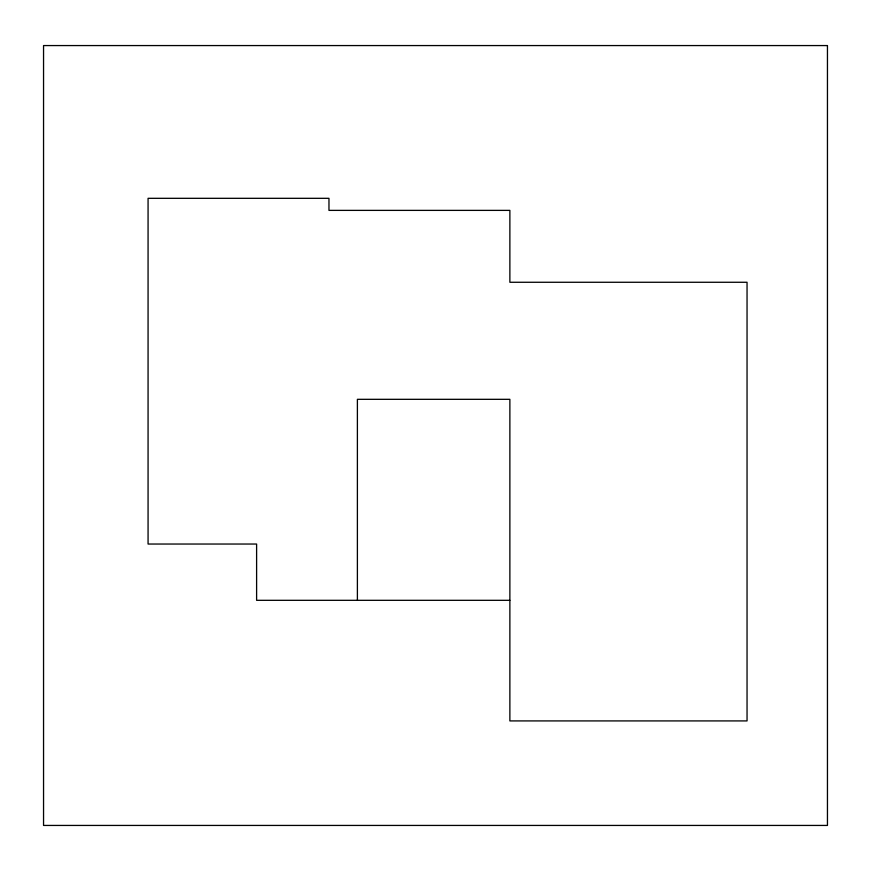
<?xml version="1.0" encoding="UTF-8"?>
<svg xmlns="http://www.w3.org/2000/svg" width="871" height="871" viewBox="0 0 871 871"><rect width="100%" height="100%" fill="white"/><g stroke="black" fill="none" stroke-linecap="round" stroke-linejoin="round"><path stroke-width="1.31" d="M509.873 600.315L256.607 600.315L256.607 544.037L148.07 544.037L148.07 198.316L328.966 198.316L328.966 210.379L509.873 210.379L509.873 282.269L747.046 282.269L747.046 720.916L509.873 720.916L509.873 399.321L357.393 399.321L357.393 600.315M827.45 45.564L43.55 45.564L43.55 825.436L827.45 825.436L827.45 45.564"/></g></svg>
